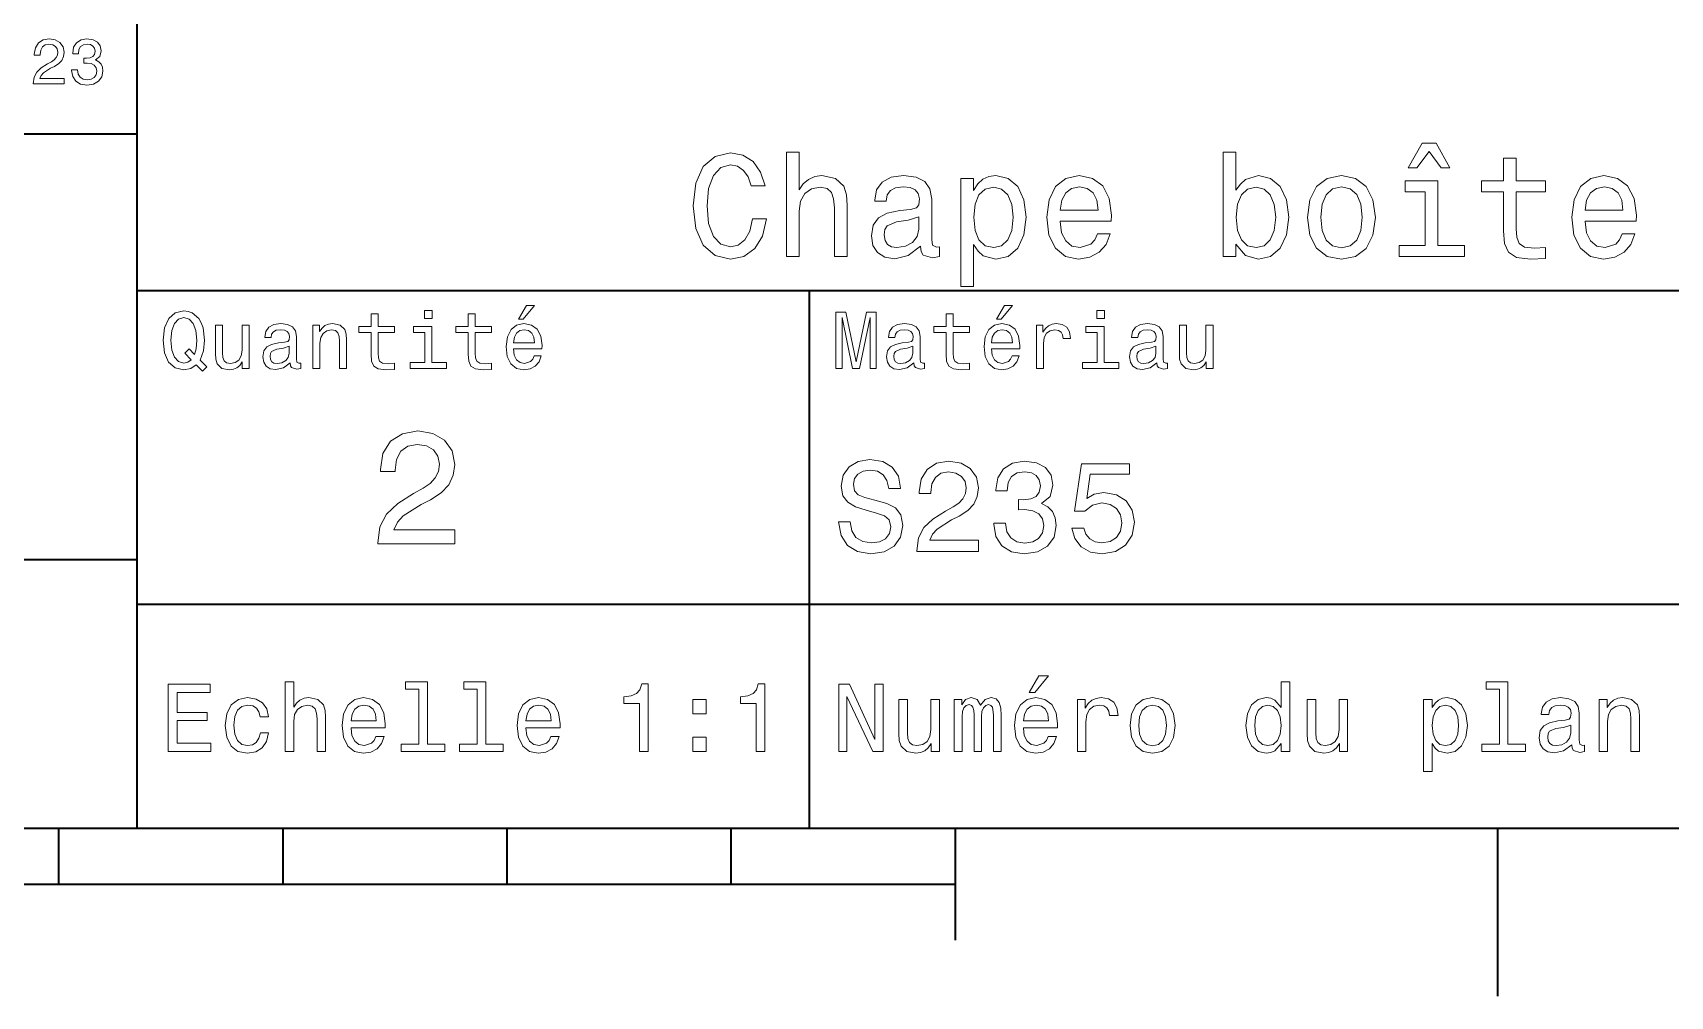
# Model space of a CAD drawing. Extents: x 0 to 297, y 0 to 210.
# Drawn here: x 157.3 to 230.4, y 2.5 to 45.5 of the extents above; entities that cross this region are included whole.
import ezdxf

# ---------------------------------------------------------------- set-up
doc = ezdxf.new("R2010")
doc.units = 0

msp = doc.modelspace()

# ---------------------------------------------------------------- linework, layer by layer
at = {"color": 7, "lineweight": 35}
for p, q in [((162, 10), (162, 70)), ((97, 41), (162, 41)), ((162, 34), (287, 34)), ((97, 22), (162, 22)), ((162, 20), (287, 20)), ((10, 10), (287, 10)), ((97, 10), (287, 10)), ((98.5, 7.5), (198.5, 7.5))]:
    msp.add_line(p, q, dxfattribs=at)
at = {"color": 7, "lineweight": 35, "ltscale": 0.35}
msp.add_line((192, 20), (192, 34), dxfattribs=at)
at = {"color": 7, "lineweight": 35, "ltscale": 0.25}
msp.add_line((192, 10), (192, 20), dxfattribs=at)
at = {"color": 7, "lineweight": 35, "ltscale": 0.0625}
for p, q in [((158.5, 10), (158.5, 7.5)), ((168.5, 10), (168.5, 7.5)), ((178.5, 10), (178.5, 7.5)), ((188.5, 10), (188.5, 7.5))]:
    msp.add_line(p, q, dxfattribs=at)
at = {"color": 7, "lineweight": 35, "ltscale": 0.125}
msp.add_line((198.5, 10), (198.5, 5), dxfattribs=at)
at = {"color": 7, "lineweight": 35, "ltscale": 0.1875}
msp.add_line((222.699997, 10), (222.699997, 2.5), dxfattribs=at)
at = {"color": 7, "lineweight": 13}
for points in [[(157.368881, 43.224785), (158.743515, 43.224785), (158.743515, 43.472622), (157.657059, 43.472622), (157.71759, 43.60807), (157.821335, 43.720463), (158.14122, 43.925072), (158.311249, 44.011528), (158.50145, 44.135448), (158.636887, 44.279541), (158.714706, 44.44957), (158.743515, 44.642651), (158.694534, 44.884727), (158.559082, 45.074928), (158.351593, 45.195965), (158.083572, 45.239193), (157.806915, 45.190201), (157.596542, 45.054756), (157.461105, 44.838619), (157.414993, 44.553314), (157.414993, 44.51297), (157.677231, 44.51297), (157.677231, 44.536022), (157.703171, 44.731991), (157.780991, 44.876083), (157.904907, 44.9683), (158.069168, 45), (158.236313, 44.971184), (158.360229, 44.899136), (158.440918, 44.786743), (158.469742, 44.645535), (158.44957, 44.51297), (158.394821, 44.400578), (158.302597, 44.302593), (158.175797, 44.216141), (158.005768, 44.12392), (157.723343, 43.945248), (157.524506, 43.755043), (157.406342, 43.524498), (157.368881, 43.233429)], [(159.080688, 43.853027), (159.080688, 43.832855), (159.126801, 43.556198), (159.262253, 43.348705), (159.47551, 43.216141), (159.757935, 43.167149), (160.057648, 43.216141), (160.282425, 43.342941), (160.426514, 43.54467), (160.478394, 43.804035), (160.455338, 43.974064), (160.391937, 44.112392), (160.288193, 44.219021), (160.149857, 44.296829), (160.337173, 44.45245), (160.403458, 44.700291), (160.360229, 44.925072), (160.236313, 45.0951), (160.034592, 45.201729), (159.757935, 45.239193), (159.498566, 45.193085), (159.299713, 45.066284), (159.170029, 44.864555), (159.126801, 44.596542), (159.126801, 44.57637), (159.383286, 44.57637), (159.406342, 44.760807), (159.481277, 44.893372), (159.60231, 44.974064), (159.772339, 45.002884), (159.922195, 44.979828), (160.031708, 44.919308), (160.097992, 44.821327), (160.123917, 44.688763), (160.097992, 44.54755), (160.028824, 44.45245), (159.907776, 44.394814), (159.743515, 44.377522), (159.631134, 44.380405), (159.631134, 44.15274), (159.772339, 44.158501), (159.953888, 44.132565), (160.08934, 44.0634), (160.170029, 43.951008), (160.198853, 43.804035), (160.167145, 43.63689), (160.083572, 43.51297), (159.951019, 43.435158), (159.775223, 43.409222), (159.593658, 43.438042), (159.46109, 43.524498), (159.377533, 43.662827), (159.345825, 43.853027)], [(218.71759, 39.485588), (219.100143, 39.485588), (219.651306, 40.20533), (220.195969, 39.485588), (220.578537, 39.485588), (219.96254, 40.587894), (219.340057, 40.587894)], [(189.46759, 37.203171), (189.337906, 36.658501), (189.123932, 36.269451), (188.825653, 36.029537), (188.47551, 35.951729), (188.054047, 36.068443), (187.723343, 36.418587), (187.502884, 36.989193), (187.431564, 37.780258), (187.502884, 38.564842), (187.716858, 39.14193), (188.047562, 39.492073), (188.47551, 39.615273), (188.786743, 39.55043), (189.052597, 39.368874), (189.260086, 39.077087), (189.40274, 38.675072), (190.018738, 38.675072), (189.824219, 39.291065), (189.48703, 39.757923), (189.026657, 40.049709), (188.47551, 40.153458), (187.788193, 39.991352), (187.26297, 39.537464), (186.925797, 38.791786), (186.809082, 37.780258), (186.925797, 36.76873), (187.26297, 36.023052), (187.788193, 35.562679), (188.47551, 35.407059), (189.078537, 35.530258), (189.56485, 35.873917), (189.908508, 36.438038), (190.090057, 37.203171)], [(190.978394, 35.530258), (191.548996, 35.530258), (191.548996, 37.540344), (191.607361, 38.000721), (191.795395, 38.337894), (192.087189, 38.545387), (192.476227, 38.623199), (192.787476, 38.558357), (192.981995, 38.383286), (193.079254, 38.091499), (193.111679, 37.70245), (193.111679, 35.530258), (193.682281, 35.530258), (193.682281, 37.819164), (193.656342, 38.279537), (193.539627, 38.662102), (193.157074, 39.012245), (192.560532, 39.135445), (192.236313, 39.090057), (191.957504, 38.966858), (191.724075, 38.772331), (191.548996, 38.506485), (191.548996, 40.185879), (190.978394, 40.185879)], [(211.033875, 36.068443), (211.455338, 35.569164), (212.032425, 35.407059), (212.577087, 35.530258), (213.011536, 35.899857), (213.283875, 36.489914), (213.387619, 37.274494), (213.283875, 38.059078), (213.005051, 38.642651), (212.577087, 39.005764), (212.032425, 39.135445), (211.461823, 38.966858), (211.228394, 38.759365), (211.033875, 38.480545), (211.033875, 40.185879), (210.463257, 40.185879), (210.463257, 35.530258), (211.033875, 35.530258)], [(222.971191, 38.409222), (222.971191, 36.664986), (223.010086, 36.100864), (223.19165, 35.711815), (223.554764, 35.484871), (224.170746, 35.407059), (224.845108, 35.43948), (224.845108, 35.932274), (224.35231, 35.893372), (223.904907, 35.945244), (223.664993, 36.107349), (223.561249, 36.379681), (223.541794, 36.762245), (223.541794, 38.409222), (224.845108, 38.409222), (224.845108, 38.895531), (223.541794, 38.895531), (223.541794, 39.913544), (222.971191, 39.913544), (222.971191, 38.895531), (221.985596, 38.895531), (221.985596, 38.409222)], [(196.950287, 35.98415), (196.950287, 35.964695), (196.982712, 35.744236), (197.079971, 35.588615), (197.48848, 35.465416), (197.806198, 35.517288), (197.806198, 35.958214), (197.670029, 35.938759), (197.48848, 36.023052), (197.456055, 36.282421), (197.456055, 38.085014), (197.37825, 38.545387), (197.151306, 38.869595), (196.755768, 39.064121), (196.198135, 39.135445), (195.653458, 39.057636), (195.25145, 38.837173), (194.998566, 38.493515), (194.914276, 38.039623), (194.914276, 38.000721), (195.426514, 38.000721), (195.471909, 38.273052), (195.614563, 38.467579), (195.847992, 38.584293), (196.17868, 38.629681), (196.496399, 38.59726), (196.723343, 38.5), (196.859512, 38.331409), (196.904907, 38.09798), (196.878967, 37.825645), (196.775223, 37.68948), (196.515854, 37.624638), (196.029541, 37.572765), (195.471909, 37.456051), (195.07637, 37.248558), (194.842941, 36.924351), (194.771622, 36.444523), (194.836456, 36.016571), (195.037476, 35.698845), (195.361679, 35.497837), (195.809082, 35.426514), (196.412109, 35.562679)], [(199.323486, 38.474064), (199.323486, 39.012245), (198.752884, 39.012245), (198.752884, 34.181557), (199.323486, 34.181557), (199.323486, 36.061958), (199.524506, 35.757202), (199.75145, 35.556194), (200.322052, 35.407059), (200.866714, 35.530258), (201.294678, 35.899857), (201.573486, 36.483429), (201.677246, 37.274494), (201.573486, 38.059078), (201.294678, 38.642651), (200.866714, 39.005764), (200.322052, 39.135445), (200.010818, 39.096542), (199.744965, 38.973343), (199.518021, 38.76585)], [(203.188049, 37.105907), (205.470459, 37.105907), (205.476959, 37.371758), (205.373199, 38.117435), (205.087906, 38.675072), (204.634018, 39.012245), (204.030991, 39.135445), (203.440933, 39.005764), (202.98703, 38.642651), (202.695251, 38.052593), (202.591507, 37.274494), (202.688766, 36.476944), (202.98056, 35.893372), (203.427963, 35.530258), (204.011536, 35.407059), (204.517303, 35.491352), (204.932281, 35.711815), (205.23703, 36.061958), (205.412109, 36.528816), (204.847992, 36.528816), (204.731277, 36.269451), (204.562683, 36.074928), (204.082855, 35.919308), (203.713257, 35.990631), (203.434448, 36.217579), (203.252884, 36.587173), (203.188049, 37.086452)], [(214.23056, 37.268009), (214.334305, 36.476944), (214.632568, 35.893372), (215.105911, 35.530258), (215.741364, 35.407059), (216.370331, 35.530258), (216.843658, 35.886887), (217.141937, 36.470459), (217.252167, 37.268009), (217.141937, 38.059078), (216.843658, 38.649136), (216.370331, 39.005764), (215.741364, 39.135445), (215.105911, 39.005764), (214.632568, 38.642651), (214.334305, 38.059078)], [(220.046844, 36.010086), (220.046844, 38.895531), (218.581421, 38.895531), (218.581421, 38.409222), (219.476227, 38.409222), (219.476227, 36.010086), (218.309082, 36.010086), (218.309082, 35.530258), (221.226959, 35.530258), (221.226959, 36.010086)], [(226.608795, 37.105907), (228.891205, 37.105907), (228.897705, 37.371758), (228.793945, 38.117435), (228.508652, 38.675072), (228.054764, 39.012245), (227.451736, 39.135445), (226.861679, 39.005764), (226.407776, 38.642651), (226.115997, 38.052593), (226.012253, 37.274494), (226.109512, 36.476944), (226.401306, 35.893372), (226.848709, 35.530258), (227.432281, 35.407059), (227.938049, 35.491352), (228.353027, 35.711815), (228.657776, 36.061958), (228.832855, 36.528816), (228.268738, 36.528816), (228.152023, 36.269451), (227.983429, 36.074928), (227.503601, 35.919308), (227.134003, 35.990631), (226.855194, 36.217579), (226.67363, 36.587173), (226.608795, 37.086452)], [(200.224792, 35.919308), (199.842224, 36.003601), (199.5634, 36.262966), (199.388336, 36.684437), (199.329971, 37.274494), (199.388336, 37.858067), (199.5634, 38.279537), (199.842224, 38.532421), (200.224792, 38.623199), (200.574936, 38.532421), (200.85376, 38.273052), (201.028824, 37.851585), (201.093658, 37.274494), (201.028824, 36.690922), (200.85376, 36.262966), (200.574936, 36.003601)], [(203.188049, 37.585735), (203.259369, 38.033138), (203.434448, 38.363831), (203.700287, 38.564842), (204.050446, 38.636166), (204.394104, 38.564842), (204.659943, 38.363831), (204.822052, 38.033138), (204.880402, 37.585735)], [(212.804047, 37.274494), (212.739197, 36.690922), (212.564133, 36.262966), (212.285309, 36.003601), (211.935165, 35.919308), (211.552597, 36.003601), (211.273773, 36.262966), (211.098709, 36.684437), (211.040344, 37.274494), (211.098709, 37.858067), (211.273773, 38.279537), (211.552597, 38.532421), (211.935165, 38.623199), (212.285309, 38.532421), (212.564133, 38.273052), (212.739197, 37.851585)], [(214.814133, 37.274494), (214.872482, 37.858067), (215.054047, 38.279537), (215.345825, 38.538902), (215.741364, 38.629681), (216.130402, 38.538902), (216.422195, 38.286022), (216.60376, 37.858067), (216.668594, 37.274494), (216.60376, 36.684437), (216.422195, 36.256481), (216.130402, 35.997116), (215.741364, 35.912823), (215.345825, 35.997116), (215.054047, 36.256481), (214.872482, 36.684437)], [(226.608795, 37.585735), (226.680115, 38.033138), (226.855194, 38.363831), (227.121033, 38.564842), (227.471191, 38.636166), (227.81485, 38.564842), (228.080688, 38.363831), (228.242798, 38.033138), (228.301147, 37.585735)], [(196.885452, 36.749279), (196.807648, 36.412102), (196.600143, 36.152737), (196.28891, 35.98415), (195.906342, 35.925793), (195.659943, 35.958214), (195.484879, 36.061958), (195.374649, 36.243515), (195.342224, 36.496395), (195.368164, 36.723343), (195.471909, 36.885445), (195.886887, 37.067001), (196.412109, 37.14481), (196.885452, 37.30043)], [(164.642654, 30.685879), (164.916428, 30.401297), (165.107346, 30.592218), (164.811966, 30.894812), (164.963257, 31.305475), (165.010086, 31.780979), (164.941635, 32.339336), (164.862396, 32.56628), (164.757919, 32.753601), (164.46254, 33.009365), (164.282425, 33.074207), (164.08429, 33.099422), (163.702454, 33.009365), (163.41066, 32.757202), (163.223343, 32.342937), (163.158508, 31.780979), (163.223343, 31.219019), (163.407059, 30.804754), (163.698853, 30.54899), (164.08429, 30.462536), (164.39769, 30.520172)], [(172.438034, 32.130402), (172.438034, 31.161383), (172.459656, 30.847982), (172.560516, 30.631844), (172.762253, 30.505762), (173.104462, 30.462536), (173.479111, 30.480547), (173.479111, 30.754322), (173.205338, 30.732708), (172.956772, 30.761526), (172.823486, 30.851583), (172.765854, 31.002882), (172.755035, 31.215418), (172.755035, 32.130402), (173.479111, 32.130402), (173.479111, 32.400574), (172.755035, 32.400574), (172.755035, 32.966137), (172.438034, 32.966137), (172.438034, 32.400574), (171.890488, 32.400574), (171.890488, 32.130402)], [(175.161377, 33.117435), (174.82637, 33.117435), (174.82637, 32.757202), (175.161377, 32.757202)], [(176.775223, 32.130402), (176.775223, 31.161383), (176.796829, 30.847982), (176.89769, 30.631844), (177.099426, 30.505762), (177.44165, 30.462536), (177.816284, 30.480547), (177.816284, 30.754322), (177.542511, 30.732708), (177.293945, 30.761526), (177.16066, 30.851583), (177.103027, 31.002882), (177.092224, 31.215418), (177.092224, 32.130402), (177.816284, 32.130402), (177.816284, 32.400574), (177.092224, 32.400574), (177.092224, 32.966137), (176.775223, 32.966137), (176.775223, 32.400574), (176.227661, 32.400574), (176.227661, 32.130402)], [(179.015854, 32.728386), (179.228394, 32.728386), (179.729111, 33.340778), (179.376083, 33.340778)], [(193.183716, 30.530979), (193.46109, 30.530979), (193.46109, 32.80043), (193.929398, 30.530979), (194.239197, 30.530979), (194.703888, 32.80043), (194.703888, 30.530979), (194.984863, 30.530979), (194.984863, 33.030979), (194.545395, 33.030979), (194.08429, 30.826368), (193.626801, 33.030979), (193.183716, 33.030979)], [(198.100861, 32.130402), (198.100861, 31.161383), (198.122482, 30.847982), (198.223343, 30.631844), (198.425079, 30.505762), (198.767288, 30.462536), (199.141937, 30.480547), (199.141937, 30.754322), (198.868149, 30.732708), (198.619598, 30.761526), (198.486313, 30.851583), (198.42868, 31.002882), (198.417862, 31.215418), (198.417862, 32.130402), (199.141937, 32.130402), (199.141937, 32.400574), (198.417862, 32.400574), (198.417862, 32.966137), (198.100861, 32.966137), (198.100861, 32.400574), (197.553314, 32.400574), (197.553314, 32.130402)], [(200.341492, 32.728386), (200.554031, 32.728386), (201.054749, 33.340778), (200.701736, 33.340778)], [(205.161377, 33.117435), (204.82637, 33.117435), (204.82637, 32.757202), (205.161377, 32.757202)], [(164.41571, 30.916426), (164.260803, 30.801151), (164.08429, 30.765129), (163.850143, 30.829971), (163.666428, 31.024494), (163.543945, 31.341497), (163.504318, 31.780979), (163.543945, 32.216858), (163.662827, 32.537464), (163.846542, 32.731987), (164.08429, 32.80043), (164.318451, 32.731987), (164.502167, 32.533859), (164.621033, 32.213257), (164.664261, 31.780979), (164.631851, 31.40634), (164.5634, 31.150576), (164.329254, 31.395533), (164.13472, 31.211815)], [(166.998566, 32.465416), (166.681549, 32.465416), (166.681549, 31.348703), (166.645538, 31.089336), (166.541061, 30.902016), (166.378967, 30.786743), (166.166428, 30.750719), (165.997116, 30.779539), (165.889053, 30.865993), (165.827805, 31.013687), (165.8134, 31.222622), (165.8134, 32.465416), (165.496399, 32.465416), (165.496399, 31.193804), (165.507202, 30.93804), (165.575653, 30.725504), (165.784576, 30.530979), (166.119598, 30.462536), (166.299713, 30.487751), (166.454605, 30.552593), (166.587891, 30.664265), (166.695969, 30.826368), (166.695969, 30.530979), (166.998566, 30.530979)], [(168.824921, 30.78314), (168.824921, 30.772333), (168.842941, 30.649855), (168.896973, 30.5634), (169.123917, 30.494957), (169.30043, 30.523775), (169.30043, 30.768732), (169.224777, 30.757925), (169.123917, 30.804754), (169.105911, 30.948847), (169.105911, 31.950287), (169.062683, 32.206051), (168.9366, 32.386166), (168.716858, 32.494236), (168.407059, 32.533859), (168.104462, 32.490635), (167.881119, 32.368156), (167.740631, 32.177231), (167.693802, 31.925072), (167.693802, 31.903458), (167.978394, 31.903458), (168.003601, 32.054756), (168.082855, 32.162823), (168.21254, 32.227665), (168.396255, 32.25288), (168.572769, 32.234871), (168.698853, 32.180836), (168.77449, 32.087173), (168.799713, 31.957493), (168.785309, 31.806194), (168.727661, 31.730547), (168.583572, 31.694523), (168.3134, 31.665705), (168.003601, 31.600864), (167.783859, 31.48559), (167.654175, 31.305475), (167.614548, 31.038904), (167.650574, 30.801151), (167.762253, 30.62464), (167.942368, 30.512968), (168.190918, 30.473343), (168.52594, 30.54899)], [(169.844376, 30.530979), (170.161377, 30.530979), (170.161377, 31.647694), (170.193802, 31.903458), (170.298279, 32.090778), (170.460373, 32.206051), (170.676514, 32.249279), (170.849426, 32.213257), (170.957489, 32.115993), (171.011536, 31.95389), (171.029541, 31.737751), (171.029541, 30.530979), (171.346542, 30.530979), (171.346542, 31.802593), (171.332138, 32.058357), (171.267288, 32.270893), (171.054749, 32.465416), (170.723343, 32.533859), (170.539627, 32.508644), (170.38472, 32.440201), (170.251434, 32.324928), (170.146973, 32.170029), (170.146973, 32.465416), (169.844376, 32.465416)], [(175.150574, 30.79755), (175.150574, 32.400574), (174.336456, 32.400574), (174.336456, 32.130402), (174.833572, 32.130402), (174.833572, 30.79755), (174.185165, 30.79755), (174.185165, 30.530979), (175.806198, 30.530979), (175.806198, 30.79755)], [(178.796112, 31.40634), (180.064117, 31.40634), (180.067719, 31.554033), (180.010086, 31.9683), (179.851593, 32.278099), (179.599426, 32.465416), (179.264404, 32.533859), (178.9366, 32.461815), (178.684433, 32.260086), (178.522339, 31.932276), (178.464691, 31.5), (178.518738, 31.056915), (178.680832, 30.732708), (178.929398, 30.530979), (179.253601, 30.462536), (179.534576, 30.509365), (179.765137, 30.631844), (179.934433, 30.826368), (180.031708, 31.085733), (179.718292, 31.085733), (179.653458, 30.941643), (179.559799, 30.833572), (179.293228, 30.747118), (179.087891, 30.786743), (178.932999, 30.912823), (178.832138, 31.118155), (178.796112, 31.395533)], [(178.796112, 31.672911), (178.835739, 31.921469), (178.932999, 32.105186), (179.080688, 32.216858), (179.275208, 32.256485), (179.466141, 32.216858), (179.613831, 32.105186), (179.703888, 31.921469), (179.736313, 31.672911)], [(196.656342, 30.78314), (196.656342, 30.772333), (196.674347, 30.649855), (196.728394, 30.5634), (196.955338, 30.494957), (197.131851, 30.523775), (197.131851, 30.768732), (197.056198, 30.757925), (196.955338, 30.804754), (196.937317, 30.948847), (196.937317, 31.950287), (196.894089, 32.206051), (196.768005, 32.386166), (196.548264, 32.494236), (196.23848, 32.533859), (195.935883, 32.490635), (195.71254, 32.368156), (195.572052, 32.177231), (195.525223, 31.925072), (195.525223, 31.903458), (195.809799, 31.903458), (195.835022, 32.054756), (195.914261, 32.162823), (196.043945, 32.227665), (196.227661, 32.25288), (196.404175, 32.234871), (196.530258, 32.180836), (196.605911, 32.087173), (196.631119, 31.957493), (196.616714, 31.806194), (196.559082, 31.730547), (196.414978, 31.694523), (196.144806, 31.665705), (195.835022, 31.600864), (195.61528, 31.48559), (195.485596, 31.305475), (195.445969, 31.038904), (195.481995, 30.801151), (195.593658, 30.62464), (195.773773, 30.512968), (196.022339, 30.473343), (196.357346, 30.54899)], [(200.121765, 31.40634), (201.389771, 31.40634), (201.393372, 31.554033), (201.335739, 31.9683), (201.177231, 32.278099), (200.925079, 32.465416), (200.590057, 32.533859), (200.262253, 32.461815), (200.010086, 32.260086), (199.847977, 31.932276), (199.790344, 31.5), (199.844376, 31.056915), (200.006485, 30.732708), (200.255051, 30.530979), (200.579254, 30.462536), (200.860229, 30.509365), (201.090775, 30.631844), (201.260086, 30.826368), (201.357346, 31.085733), (201.043945, 31.085733), (200.979111, 30.941643), (200.885452, 30.833572), (200.618881, 30.747118), (200.413544, 30.786743), (200.258652, 30.912823), (200.157776, 31.118155), (200.121765, 31.395533)], [(200.121765, 31.672911), (200.161377, 31.921469), (200.258652, 32.105186), (200.406342, 32.216858), (200.600861, 32.256485), (200.791794, 32.216858), (200.939484, 32.105186), (201.029541, 31.921469), (201.061966, 31.672911)], [(202.131851, 30.530979), (202.448853, 30.530979), (202.448853, 31.636887), (202.481262, 31.903458), (202.578537, 32.094379), (202.73703, 32.209652), (202.94957, 32.249279), (203.108063, 32.224064), (203.226944, 32.152016), (203.298996, 32.029537), (203.324203, 31.863832), (203.644806, 31.863832), (203.601593, 32.155621), (203.482712, 32.364552), (203.284576, 32.490635), (203.014404, 32.533859), (202.830688, 32.505043), (202.672195, 32.432995), (202.531708, 32.310516), (202.420029, 32.144814), (202.420029, 32.465416), (202.131851, 32.465416)], [(205.150574, 30.79755), (205.150574, 32.400574), (204.336456, 32.400574), (204.336456, 32.130402), (204.833572, 32.130402), (204.833572, 30.79755), (204.185165, 30.79755), (204.185165, 30.530979), (205.806198, 30.530979), (205.806198, 30.79755)], [(207.499283, 30.78314), (207.499283, 30.772333), (207.517288, 30.649855), (207.57132, 30.5634), (207.798264, 30.494957), (207.974777, 30.523775), (207.974777, 30.768732), (207.899139, 30.757925), (207.798264, 30.804754), (207.780258, 30.948847), (207.780258, 31.950287), (207.73703, 32.206051), (207.610947, 32.386166), (207.391205, 32.494236), (207.081406, 32.533859), (206.778824, 32.490635), (206.555481, 32.368156), (206.414978, 32.177231), (206.368149, 31.925072), (206.368149, 31.903458), (206.65274, 31.903458), (206.677948, 32.054756), (206.757202, 32.162823), (206.886887, 32.227665), (207.070602, 32.25288), (207.247116, 32.234871), (207.373199, 32.180836), (207.448853, 32.087173), (207.47406, 31.957493), (207.459656, 31.806194), (207.402023, 31.730547), (207.257919, 31.694523), (206.987747, 31.665705), (206.677948, 31.600864), (206.458206, 31.48559), (206.328537, 31.305475), (206.28891, 31.038904), (206.324921, 30.801151), (206.4366, 30.62464), (206.616714, 30.512968), (206.86528, 30.473343), (207.200287, 30.54899)], [(210.010086, 32.465416), (209.693085, 32.465416), (209.693085, 31.348703), (209.657059, 31.089336), (209.552597, 30.902016), (209.390488, 30.786743), (209.177948, 30.750719), (209.008636, 30.779539), (208.900574, 30.865993), (208.83934, 31.013687), (208.824921, 31.222622), (208.824921, 32.465416), (208.507919, 32.465416), (208.507919, 31.193804), (208.518738, 30.93804), (208.587173, 30.725504), (208.796112, 30.530979), (209.131119, 30.462536), (209.311234, 30.487751), (209.466141, 30.552593), (209.599426, 30.664265), (209.707489, 30.826368), (209.707489, 30.530979), (210.010086, 30.530979)], [(168.78891, 31.208212), (168.745682, 31.020893), (168.630402, 30.876801), (168.457489, 30.78314), (168.244965, 30.750719), (168.108063, 30.768732), (168.010803, 30.826368), (167.94957, 30.927233), (167.931549, 31.067722), (167.945969, 31.193804), (168.003601, 31.283861), (168.234146, 31.384726), (168.52594, 31.427954), (168.78891, 31.514408)], [(196.620316, 31.208212), (196.577087, 31.020893), (196.461823, 30.876801), (196.28891, 30.78314), (196.07637, 30.750719), (195.939484, 30.768732), (195.842224, 30.826368), (195.780975, 30.927233), (195.76297, 31.067722), (195.777374, 31.193804), (195.835022, 31.283861), (196.065567, 31.384726), (196.357346, 31.427954), (196.620316, 31.514408)], [(207.463257, 31.208212), (207.420029, 31.020893), (207.304749, 30.876801), (207.131851, 30.78314), (206.919312, 30.750719), (206.782425, 30.768732), (206.68515, 30.826368), (206.623917, 30.927233), (206.605911, 31.067722), (206.620316, 31.193804), (206.677948, 31.283861), (206.908508, 31.384726), (207.200287, 31.427954), (207.463257, 31.514408)], [(172.742065, 22.700289), (176.178665, 22.700289), (176.178665, 23.319885), (173.462524, 23.319885), (173.613831, 23.658503), (173.873199, 23.939482), (174.672897, 24.45101), (175.097977, 24.667147), (175.573486, 24.976946), (175.912094, 25.337177), (176.106628, 25.762249), (176.178665, 26.244957), (176.056183, 26.850143), (175.717575, 27.325649), (175.198837, 27.628242), (174.528809, 27.736313), (173.837173, 27.613834), (173.311234, 27.275217), (172.97261, 26.734871), (172.857346, 26.021614), (172.857346, 25.92075), (173.512955, 25.92075), (173.512955, 25.978386), (173.577805, 26.4683), (173.772324, 26.828531), (174.082123, 27.059078), (174.492783, 27.138329), (174.91066, 27.066282), (175.220459, 26.886168), (175.42218, 26.605188), (175.494232, 26.252163), (175.443802, 25.92075), (175.306915, 25.639771), (175.076355, 25.394814), (174.759354, 25.178675), (174.33429, 24.948128), (173.628235, 24.501442), (173.131119, 24.025938), (172.835724, 23.449568), (172.742065, 22.721903)], [(193.824203, 23.680117), (193.299713, 23.680117), (193.414978, 23.069164), (193.703171, 22.619596), (194.146973, 22.348703), (194.746399, 22.250721), (195.340057, 22.342941), (195.783859, 22.596542), (196.066284, 22.994238), (196.170029, 23.518732), (196.083572, 23.991356), (195.841492, 24.296831), (195.44957, 24.49856), (194.925079, 24.648417), (194.47551, 24.757925), (194.181549, 24.884727), (194.014404, 25.069164), (193.96254, 25.357349), (194.014404, 25.616714), (194.164261, 25.812681), (194.394806, 25.945246), (194.711823, 25.991356), (195.034576, 25.933718), (195.288177, 25.778099), (195.455338, 25.518732), (195.536026, 25.167149), (196.060516, 25.167149), (196.060516, 25.178675), (195.968292, 25.720463), (195.697403, 26.12392), (195.270889, 26.377522), (194.694519, 26.463978), (194.175797, 26.377522), (193.772339, 26.135448), (193.51297, 25.760807), (193.420746, 25.276657), (193.495682, 24.844381), (193.714691, 24.550434), (194.060516, 24.354467), (194.533142, 24.204613), (195, 24.072046), (195.351578, 23.945246), (195.564835, 23.760807), (195.639771, 23.461096), (195.570602, 23.155621), (195.391937, 22.925074), (195.121033, 22.780981), (194.769455, 22.734871), (194.377518, 22.798271), (194.077805, 22.98271), (193.887604, 23.282421)], [(196.798264, 22.360231), (199.547546, 22.360231), (199.547546, 22.855909), (197.374634, 22.855909), (197.495682, 23.126802), (197.703171, 23.351585), (198.342941, 23.760807), (198.682999, 23.933718), (199.0634, 24.181557), (199.33429, 24.469742), (199.489914, 24.809799), (199.547546, 25.195967), (199.44957, 25.680117), (199.17868, 26.06052), (198.763687, 26.302595), (198.227661, 26.38905), (197.674347, 26.291067), (197.253601, 26.020174), (196.982712, 25.587896), (196.890488, 25.017292), (196.890488, 24.9366), (197.414978, 24.9366), (197.414978, 24.98271), (197.466858, 25.374641), (197.622482, 25.662825), (197.870316, 25.847263), (198.198853, 25.910664), (198.533142, 25.853027), (198.780975, 25.708935), (198.942368, 25.48415), (199, 25.201729), (198.959656, 24.9366), (198.850143, 24.711817), (198.66571, 24.51585), (198.412109, 24.342941), (198.072052, 24.158503), (197.507202, 23.801153), (197.109512, 23.42075), (196.873199, 22.959656), (196.798264, 22.377522)], [(200.221909, 23.616716), (200.221909, 23.57637), (200.314117, 23.023056), (200.585022, 22.60807), (201.01152, 22.342941), (201.57637, 22.244957), (202.175797, 22.342941), (202.625366, 22.596542), (202.913544, 23), (203.017288, 23.518732), (202.971176, 23.858791), (202.844376, 24.135448), (202.636887, 24.348703), (202.360229, 24.504324), (202.734863, 24.815563), (202.867432, 25.311239), (202.780975, 25.760807), (202.533142, 26.100864), (202.129684, 26.314121), (201.57637, 26.38905), (201.057632, 26.296831), (200.659943, 26.043228), (200.400574, 25.639771), (200.314117, 25.103746), (200.314117, 25.063402), (200.827087, 25.063402), (200.873199, 25.432278), (201.023056, 25.697407), (201.265137, 25.858791), (201.605194, 25.916428), (201.904892, 25.870317), (202.123917, 25.749281), (202.256485, 25.553314), (202.30835, 25.288185), (202.256485, 25.005764), (202.118149, 24.815563), (201.876083, 24.700289), (201.547546, 24.665707), (201.322769, 24.671471), (201.322769, 24.216139), (201.605194, 24.227667), (201.968292, 24.175793), (202.239197, 24.037464), (202.400574, 23.812681), (202.458206, 23.518732), (202.394806, 23.184439), (202.227661, 22.9366), (201.96254, 22.780981), (201.610947, 22.729107), (201.247833, 22.786745), (200.982712, 22.959656), (200.815567, 23.236313), (200.752167, 23.616716)], [(203.714691, 23.40346), (203.841492, 22.930836), (204.123917, 22.56196), (204.53891, 22.331413), (205.069168, 22.244957), (205.651291, 22.348703), (206.106628, 22.631124), (206.394806, 23.080692), (206.504318, 23.657061), (206.406342, 24.193085), (206.129684, 24.613834), (205.697403, 24.884727), (205.138336, 24.98271), (204.706055, 24.913546), (204.371765, 24.723343), (204.533142, 25.801153), (206.285309, 25.801153), (206.285309, 26.273777), (204.146973, 26.273777), (203.829971, 24.152739), (204.291061, 24.152739), (204.625366, 24.423632), (205.05188, 24.521614), (205.420746, 24.458214), (205.703171, 24.273777), (205.881851, 23.991356), (205.945251, 23.628242), (205.881851, 23.265131), (205.697403, 22.98271), (205.414978, 22.804035), (205.05188, 22.740635), (204.746399, 22.780981), (204.510086, 22.913546), (204.337173, 23.121038), (204.250717, 23.40346)], [(163.393372, 13.428675), (165.295395, 13.428675), (165.295395, 13.791787), (163.791061, 13.791787), (163.791061, 14.807637), (165.131119, 14.807637), (165.131119, 15.166427), (163.791061, 15.166427), (163.791061, 16.065563), (165.260803, 16.065563), (165.260803, 16.428675), (163.393372, 16.428675)], [(168.610947, 13.428675), (168.991348, 13.428675), (168.991348, 14.768732), (169.030258, 15.075649), (169.155624, 15.300432), (169.350143, 15.438761), (169.609512, 15.490635), (169.817001, 15.447407), (169.946686, 15.330692), (170.011536, 15.136168), (170.033142, 14.876801), (170.033142, 13.428675), (170.413544, 13.428675), (170.413544, 14.954612), (170.396255, 15.261528), (170.318451, 15.516571), (170.0634, 15.75), (169.66571, 15.832133), (169.44957, 15.801874), (169.263687, 15.719741), (169.108063, 15.590058), (168.991348, 15.412825), (168.991348, 16.532421), (168.610947, 16.532421)], [(174.572052, 16.212536), (174.572052, 13.748559), (173.789627, 13.748559), (173.789627, 13.428675), (175.730545, 13.428675), (175.730545, 13.748559), (174.952454, 13.748559), (174.952454, 16.532421), (173.97551, 16.532421), (173.97551, 16.212536)], [(177.174347, 16.212536), (177.174347, 13.748559), (176.391937, 13.748559), (176.391937, 13.428675), (178.332855, 13.428675), (178.332855, 13.748559), (177.554749, 13.748559), (177.554749, 16.532421), (176.577805, 16.532421), (176.577805, 16.212536)], [(184.416412, 13.428675), (184.809784, 13.428675), (184.809784, 16.450289), (184.515839, 16.450289), (184.438034, 16.1866), (184.28241, 16.009367), (184.044662, 15.905621), (183.716125, 15.871038), (183.716125, 15.564121), (184.416412, 15.564121)], [(189.621033, 13.428675), (190.014404, 13.428675), (190.014404, 16.450289), (189.720459, 16.450289), (189.642639, 16.1866), (189.48703, 16.009367), (189.249268, 15.905621), (188.920746, 15.871038), (188.920746, 15.564121), (189.621033, 15.564121)], [(193.315567, 13.428675), (193.674347, 13.428675), (193.674347, 15.888329), (194.824203, 13.428675), (195.286743, 13.428675), (195.286743, 16.428675), (194.92363, 16.428675), (194.92363, 13.969021), (193.786743, 16.428675), (193.315567, 16.428675)], [(201.809799, 16.065563), (202.06485, 16.065563), (202.66571, 16.800432), (202.242081, 16.800432)], [(213.048996, 13.787464), (213.048996, 13.428675), (213.429398, 13.428675), (213.429398, 16.532421), (213.053314, 16.532421), (213.053314, 15.395534), (212.763687, 15.724064), (212.586456, 15.801874), (212.383286, 15.832133), (212.015854, 15.745678), (211.730545, 15.503603), (211.544662, 15.114553), (211.479828, 14.591499), (211.544662, 14.068444), (211.730545, 13.675073), (212.015854, 13.428675), (212.383286, 13.346542), (212.586456, 13.376801), (212.768005, 13.454611)], [(222.788193, 16.212536), (222.788193, 13.748559), (222.005768, 13.748559), (222.005768, 13.428675), (223.946686, 13.428675), (223.946686, 13.748559), (223.168594, 13.748559), (223.168594, 16.532421), (222.19165, 16.532421), (222.19165, 16.212536)], [(167.48703, 14.980548), (167.863113, 14.980548), (167.785309, 15.326369), (167.599426, 15.598703), (167.309799, 15.767292), (166.933716, 15.832133), (166.518738, 15.745678), (166.203171, 15.503603), (166.004318, 15.110231), (165.935165, 14.582853), (166, 14.059798), (166.194519, 13.67075), (166.501434, 13.428675), (166.920746, 13.346542), (167.292511, 13.411384), (167.582138, 13.592939), (167.780975, 13.878242), (167.867432, 14.258646), (167.504318, 14.258646), (167.439484, 14.016571), (167.318451, 13.835014), (167.145538, 13.722623), (166.933716, 13.688041), (166.670029, 13.744237), (166.479828, 13.917148), (166.363113, 14.198127), (166.324203, 14.595821), (166.363113, 14.984871), (166.484146, 15.26585), (166.67868, 15.438761), (166.933716, 15.49928), (167.158508, 15.460375), (167.327087, 15.360951), (167.439484, 15.196686)], [(171.546112, 14.479107), (173.067719, 14.479107), (173.072052, 14.656341), (173.002884, 15.153459), (172.812683, 15.525217), (172.510086, 15.75), (172.108063, 15.832133), (171.714691, 15.745678), (171.412109, 15.503603), (171.217575, 15.110231), (171.148422, 14.591499), (171.213257, 14.059798), (171.407776, 13.67075), (171.706055, 13.428675), (172.095108, 13.346542), (172.432281, 13.402739), (172.708939, 13.549712), (172.912109, 13.783141), (173.028824, 14.09438), (172.65274, 14.09438), (172.574936, 13.92147), (172.46254, 13.791787), (172.142654, 13.688041), (171.896255, 13.735591), (171.710373, 13.886888), (171.58934, 14.133286), (171.546112, 14.466139)], [(171.546112, 14.798992), (171.593658, 15.097262), (171.710373, 15.317724), (171.887604, 15.45173), (172.121033, 15.49928), (172.350143, 15.45173), (172.527374, 15.317724), (172.635452, 15.097262), (172.674347, 14.798992)], [(179.353027, 14.479107), (180.874634, 14.479107), (180.878967, 14.656341), (180.809799, 15.153459), (180.619598, 15.525217), (180.317001, 15.75), (179.914978, 15.832133), (179.521606, 15.745678), (179.219025, 15.503603), (179.02449, 15.110231), (178.955338, 14.591499), (179.020172, 14.059798), (179.214691, 13.67075), (179.51297, 13.428675), (179.902023, 13.346542), (180.239197, 13.402739), (180.515854, 13.549712), (180.719025, 13.783141), (180.835739, 14.09438), (180.459656, 14.09438), (180.381851, 13.92147), (180.269455, 13.791787), (179.94957, 13.688041), (179.703171, 13.735591), (179.517288, 13.886888), (179.396255, 14.133286), (179.353027, 14.466139)], [(179.353027, 14.798992), (179.400574, 15.097262), (179.517288, 15.317724), (179.694519, 15.45173), (179.927948, 15.49928), (180.157059, 15.45173), (180.33429, 15.317724), (180.442368, 15.097262), (180.481262, 14.798992)], [(186.798264, 15.105908), (187.394806, 15.105908), (187.394806, 15.75), (186.798264, 15.75)], [(197.798279, 15.75), (197.417862, 15.75), (197.417862, 14.409943), (197.374634, 14.098703), (197.249283, 13.873919), (197.054749, 13.735591), (196.799713, 13.692364), (196.596542, 13.726946), (196.466858, 13.830692), (196.393372, 14.007925), (196.376083, 14.258646), (196.376083, 15.75), (195.995682, 15.75), (195.995682, 14.224064), (196.008652, 13.917148), (196.090775, 13.662104), (196.341492, 13.428675), (196.743515, 13.346542), (196.959656, 13.376801), (197.145538, 13.454611), (197.305481, 13.588617), (197.435165, 13.783141), (197.435165, 13.428675), (197.798279, 13.428675)], [(198.459656, 13.428675), (198.809799, 13.428675), (198.809799, 14.980548), (198.831406, 15.213978), (198.896255, 15.382565), (198.995682, 15.481989), (199.125366, 15.520894), (199.229111, 15.486312), (199.298279, 15.399857), (199.332855, 15.252882), (199.345825, 15.058358), (199.345825, 13.428675), (199.674347, 13.428675), (199.674347, 14.980548), (199.695969, 15.209655), (199.760803, 15.378242), (199.864548, 15.481989), (199.994232, 15.520894), (200.097977, 15.486312), (200.167145, 15.399857), (200.210373, 15.058358), (200.210373, 13.428675), (200.560516, 13.428675), (200.560516, 15.032421), (200.53891, 15.365274), (200.469742, 15.620317), (200.331406, 15.775937), (200.106628, 15.832133), (199.842941, 15.745678), (199.639771, 15.494957), (199.479828, 15.741355), (199.211823, 15.832133), (198.965424, 15.745678), (198.796829, 15.503603), (198.796829, 15.75), (198.459656, 15.75)], [(201.546112, 14.479107), (203.067719, 14.479107), (203.072052, 14.656341), (203.002884, 15.153459), (202.812683, 15.525217), (202.510086, 15.75), (202.108063, 15.832133), (201.714691, 15.745678), (201.412109, 15.503603), (201.217575, 15.110231), (201.148422, 14.591499), (201.213257, 14.059798), (201.407776, 13.67075), (201.706055, 13.428675), (202.095108, 13.346542), (202.432281, 13.402739), (202.708939, 13.549712), (202.912109, 13.783141), (203.028824, 14.09438), (202.65274, 14.09438), (202.574936, 13.92147), (202.46254, 13.791787), (202.142654, 13.688041), (201.896255, 13.735591), (201.710373, 13.886888), (201.58934, 14.133286), (201.546112, 14.466139)], [(201.546112, 14.798992), (201.593658, 15.097262), (201.710373, 15.317724), (201.887604, 15.45173), (202.121033, 15.49928), (202.350143, 15.45173), (202.527374, 15.317724), (202.635452, 15.097262), (202.674347, 14.798992)], [(203.958221, 13.428675), (204.338623, 13.428675), (204.338623, 14.755764), (204.377518, 15.075649), (204.494232, 15.304755), (204.684433, 15.443084), (204.939484, 15.490635), (205.129684, 15.460375), (205.272339, 15.373919), (205.358795, 15.226946), (205.389053, 15.028098), (205.773773, 15.028098), (205.721909, 15.378242), (205.579254, 15.628963), (205.341492, 15.78026), (205.017288, 15.832133), (204.796829, 15.797551), (204.606628, 15.711096), (204.438034, 15.564121), (204.304031, 15.365274), (204.304031, 15.75), (203.958221, 15.75)], [(206.305481, 14.587176), (206.374634, 14.059798), (206.573486, 13.67075), (206.889053, 13.428675), (207.312683, 13.346542), (207.731995, 13.428675), (208.047546, 13.666427), (208.246399, 14.055476), (208.319885, 14.587176), (208.246399, 15.114553), (208.047546, 15.507925), (207.731995, 15.745678), (207.312683, 15.832133), (206.889053, 15.745678), (206.573486, 15.503603), (206.374634, 15.114553)], [(206.694519, 14.591499), (206.733429, 14.980548), (206.854462, 15.261528), (207.048996, 15.434439), (207.312683, 15.494957), (207.572052, 15.434439), (207.766571, 15.26585), (207.887604, 14.980548), (207.930832, 14.591499), (207.887604, 14.198127), (207.766571, 13.912825), (207.572052, 13.739914), (207.312683, 13.683718), (207.048996, 13.739914), (206.854462, 13.912825), (206.733429, 14.198127)], [(212.44812, 15.490635), (212.698853, 15.430116), (212.889053, 15.261528), (213.001434, 14.980548), (213.044678, 14.591499), (213.001434, 14.198127), (212.889053, 13.917148), (212.698853, 13.744237), (212.44812, 13.688041), (212.210373, 13.744237), (212.028824, 13.917148), (211.907776, 14.20245), (211.868881, 14.591499), (211.907776, 14.976225), (212.028824, 15.257205), (212.210373, 15.430116)], [(216.014404, 15.75), (215.634003, 15.75), (215.634003, 14.409943), (215.590775, 14.098703), (215.465424, 13.873919), (215.270889, 13.735591), (215.015854, 13.692364), (214.812683, 13.726946), (214.682999, 13.830692), (214.609512, 14.007925), (214.592224, 14.258646), (214.592224, 15.75), (214.211823, 15.75), (214.211823, 14.224064), (214.224792, 13.917148), (214.306915, 13.662104), (214.557632, 13.428675), (214.959656, 13.346542), (215.175797, 13.376801), (215.361679, 13.454611), (215.521622, 13.588617), (215.651306, 13.783141), (215.651306, 13.428675), (216.014404, 13.428675)], [(219.788193, 15.391211), (219.788193, 15.75), (219.407776, 15.75), (219.407776, 12.529539), (219.788193, 12.529539), (219.788193, 13.783141), (219.922195, 13.579971), (220.073486, 13.445966), (220.453888, 13.346542), (220.817001, 13.428675), (221.10231, 13.675073), (221.288193, 14.064121), (221.357346, 14.591499), (221.288193, 15.114553), (221.10231, 15.503603), (220.817001, 15.745678), (220.453888, 15.832133), (220.246399, 15.806196), (220.069168, 15.724064), (219.917877, 15.585735)], [(220.389053, 13.688041), (220.134003, 13.744237), (219.948135, 13.917148), (219.831421, 14.198127), (219.792511, 14.591499), (219.831421, 14.980548), (219.948135, 15.261528), (220.134003, 15.430116), (220.389053, 15.490635), (220.622482, 15.430116), (220.808365, 15.257205), (220.925079, 14.976225), (220.968307, 14.591499), (220.925079, 14.20245), (220.808365, 13.917148), (220.622482, 13.744237)], [(226.01297, 13.731268), (226.01297, 13.7183), (226.034592, 13.571326), (226.099426, 13.46758), (226.371765, 13.385448), (226.583588, 13.42003), (226.583588, 13.713977), (226.492798, 13.701009), (226.371765, 13.757205), (226.350159, 13.930116), (226.350159, 15.131845), (226.298279, 15.438761), (226.146973, 15.6549), (225.883286, 15.784582), (225.511536, 15.832133), (225.148422, 15.78026), (224.880402, 15.633286), (224.711823, 15.404179), (224.655624, 15.101585), (224.655624, 15.075649), (224.997131, 15.075649), (225.027374, 15.257205), (225.122482, 15.386889), (225.278107, 15.464698), (225.498566, 15.494957), (225.710388, 15.473343), (225.861679, 15.408502), (225.952454, 15.29611), (225.982712, 15.140491), (225.965424, 14.958934), (225.896255, 14.868156), (225.723343, 14.824928), (225.399139, 14.790346), (225.027374, 14.712537), (224.763687, 14.574208), (224.608078, 14.358069), (224.560516, 14.038185), (224.60376, 13.752882), (224.737762, 13.541066), (224.953888, 13.407061), (225.252167, 13.35951), (225.654175, 13.450289)], [(227.236313, 13.428675), (227.616714, 13.428675), (227.616714, 14.768732), (227.655624, 15.075649), (227.780975, 15.300432), (227.97551, 15.438761), (228.234879, 15.490635), (228.442368, 15.447407), (228.572052, 15.330692), (228.636887, 15.136168), (228.658508, 14.876801), (228.658508, 13.428675), (229.03891, 13.428675), (229.03891, 14.954612), (229.021622, 15.261528), (228.943817, 15.516571), (228.688766, 15.75), (228.291077, 15.832133), (228.070618, 15.801874), (227.884735, 15.719741), (227.724792, 15.581412), (227.599426, 15.395534), (227.599426, 15.75), (227.236313, 15.75)], [(186.798264, 13.428675), (187.394806, 13.428675), (187.394806, 14.072767), (186.798264, 14.072767)], [(225.969742, 14.241355), (225.917877, 14.016571), (225.779541, 13.84366), (225.572052, 13.731268), (225.317017, 13.692364), (225.15274, 13.713977), (225.036026, 13.783141), (224.96254, 13.904179), (224.940933, 14.072767), (224.958221, 14.224064), (225.027374, 14.332133), (225.304047, 14.453171), (225.654175, 14.505044), (225.969742, 14.60879)]]:
    msp.add_lwpolyline(points, close=True, dxfattribs=at)

doc.saveas('drawing.dxf')
